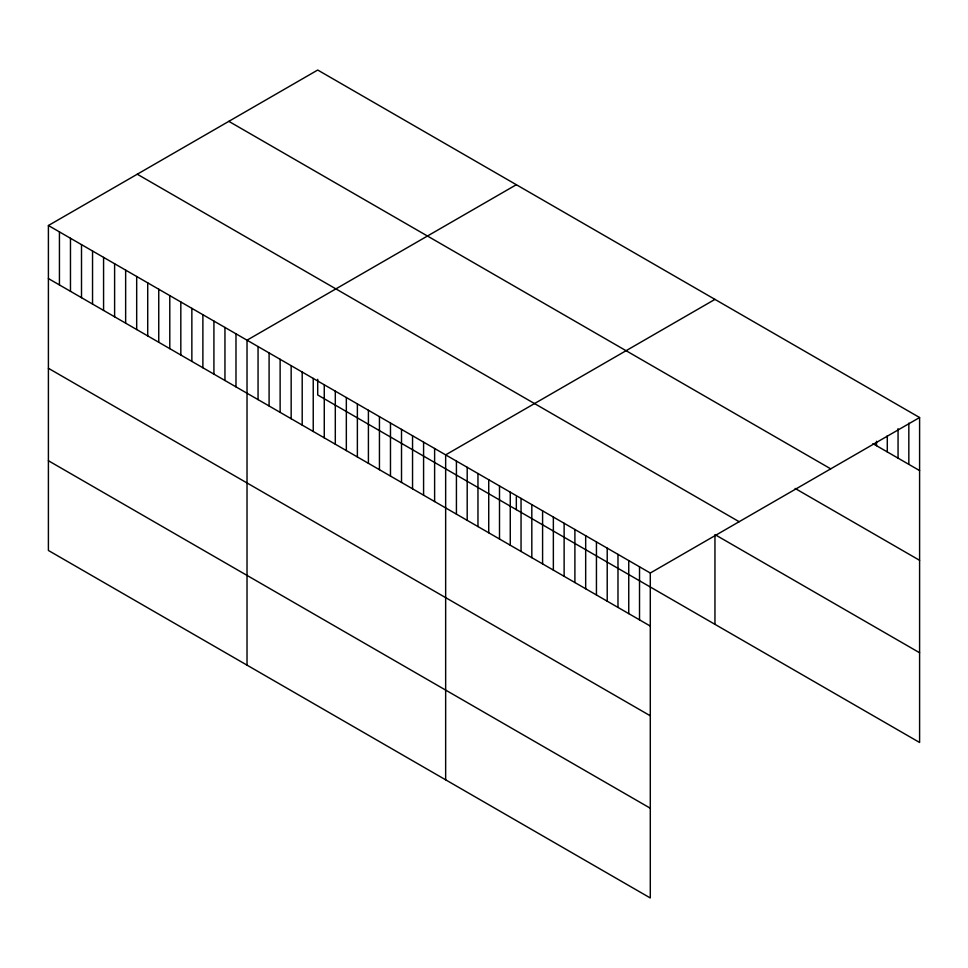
<?xml version="1.0" encoding="UTF-8"?>
<svg xmlns="http://www.w3.org/2000/svg" width="968" height="968" viewBox="0 0 968 968"><rect width="100%" height="100%" fill="white"/><g stroke="black" fill="none" stroke-linecap="round" stroke-linejoin="round"><path stroke-width="1.45" d="M48.4 225.52L650.29 573.02L650.29 897.965L48.4 550.465L48.4 225.52L317.71 70.035L919.6 417.535L919.6 742.48L317.71 394.98L317.71 379.311M516.331 184.719L247.022 340.191L247.022 665.137M714.953 299.39L445.655 454.875L445.655 779.809M650.29 573.02L919.6 417.535M872.93 443.634L919.6 470.581M228.835 121.351L830.725 468.851M795.139 488.453L919.6 560.315M137.274 174.216L739.165 521.716M919.6 652.759L714.953 534.602L714.953 624.336M48.4 278.566L650.29 626.066M48.4 368.288L650.29 715.788M48.4 460.732L650.29 808.232M908.831 423.113L908.831 464.374M898.062 428.679L898.062 458.154M887.293 435.721L887.293 451.935M876.512 441.287L876.512 445.716M639.521 566.8L639.521 619.847M628.752 560.581L628.752 613.627M617.983 554.361L617.983 607.408M607.214 548.142L607.214 601.201M596.445 541.923L596.445 594.981M585.676 535.715L585.676 588.762M574.895 529.496L574.895 582.542M564.126 523.277L564.126 576.323M553.357 517.057L553.357 570.104M542.588 510.838L542.588 563.884M531.819 504.618L531.819 557.665M521.05 498.399L521.05 551.445M516.331 496.838L516.331 509.652M510.269 492.18L510.269 545.226M499.5 485.96L499.5 539.007M488.731 479.741L488.731 532.787M477.962 473.521L477.962 526.568M467.193 467.302L467.193 520.361M456.424 461.083L456.424 514.141M434.62 448.499L434.62 501.545M423.585 442.134L423.585 495.18M412.549 435.757L412.549 488.804M401.514 429.381L401.514 482.439M390.479 423.016L390.479 476.062M379.444 416.639L379.444 469.698M368.409 410.275L368.409 463.321M357.374 403.898L357.374 456.956M346.338 397.533L346.338 450.58M335.303 391.157L335.303 444.215M324.268 384.792L324.268 437.839M313.233 378.415L313.233 431.474M302.197 372.051L302.197 425.097M291.162 365.674L291.162 418.721M280.127 359.309L280.127 412.356M269.092 352.933L269.092 405.979M258.057 346.568L258.057 399.615M235.986 333.827L235.986 386.873M224.951 327.45L224.951 380.497M213.916 321.086L213.916 374.132M202.881 314.709L202.881 367.755M191.858 308.344L191.858 361.391M180.822 301.968L180.822 355.014M169.787 295.603L169.787 348.649M158.752 289.226L158.752 342.273M147.717 282.862L147.717 335.908M136.682 276.485L136.682 329.531M125.646 270.12L125.646 323.167M114.611 263.744L114.611 316.79M103.576 257.379L103.576 310.425M92.541 251.002L92.541 304.049M81.506 244.638L81.506 297.684M70.47 238.261L70.47 291.308M59.435 231.884L59.435 284.943"/></g></svg>
